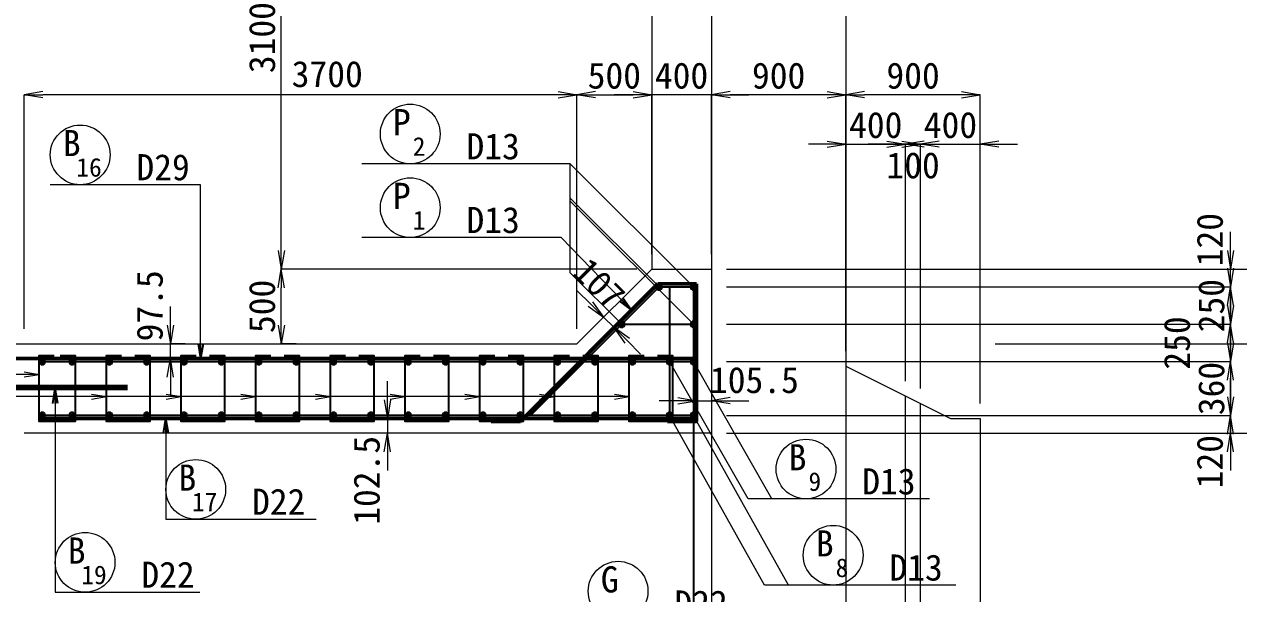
# Model space of a CAD drawing. Header units: millimetres. Extents: x 169470 to 758170, y -17820 to 11880.
# Drawn here: x 218084 to 226214, y -1091 to 2723 of the extents above; entities that cross this region are included whole.
import ezdxf
from ezdxf.enums import TextEntityAlignment as Align

# ---------------------------------------------------------------- set-up
doc = ezdxf.new("R2010")
doc.units = ezdxf.units.MM
doc.header["$LTSCALE"] = 50
doc.header["$PDSIZE"] = 300
doc.layers.get('Defpoints').update_dxf_attribs({"color": 151})
for name, color, linetype, lineweight in [('D-BGD', 7, 'Continuous', 13), ('D-STR', 1, 'Continuous', 50), ('D-STR-DIM', 7, 'Continuous', 13), ('D-STR-HTXT', 7, 'Continuous', 13), ('D-STR-STR2', 6, 'Continuous', 25), ('D-STR-STR3', 4, 'Continuous', 25), ('D-STR-TXT', 7, 'Continuous', 13)]:
    doc.layers.add(name, color=color, linetype=linetype, lineweight=lineweight)
doc.styles.add('MS ゴシック', font='MS Gothic.ttf')
doc.styles.add('YOKO_GOTHIC', font='MS Gothic.ttf')
doc.dimstyles.new('DIM-50', dxfattribs={"dimscale": 50, "dimtxt": 3.5, "dimasz": 2.5, "dimexe": 0, "dimexo": 2, "dimgap": 0.8, "dimtad": 1, "dimdec": 0, "dimzin": 1, "dimdsep": 46, "dimtxsty": 'MS ゴシック', "dimblk": 'OPEN', "dimcen": 0.1, "dimclrd": 256, "dimclre": 256, "dimclrt": 256, "dimaunit": 1, "dimadec": 3, "dimazin": 0, "dimtfac": 1, "dimtdec": 0, "dimtix": 1, "dimtmove": 2, "dimatfit": 3, "dimldrblk": 'OPEN', "dimfxl": 1, "dimlwd": -1, "dimlwe": -1, "dimarcsym": 2})
doc.dimstyles.new('S50', dxfattribs={"dimscale": 50, "dimtxt": 3.5, "dimasz": 2, "dimexe": 1, "dimexo": 1, "dimgap": 1, "dimtad": 1, "dimdec": 0, "dimzin": 1, "dimdsep": 46, "dimtxsty": 'YOKO_GOTHIC', "dimblk": 'OPEN', "dimcen": 0, "dimclrd": 256, "dimclre": 256, "dimclrt": 256, "dimaunit": 1, "dimadec": 3, "dimazin": 0, "dimtfac": 1, "dimtdec": 0, "dimtix": 1, "dimtmove": 2, "dimatfit": 3, "dimldrblk": 'OPEN', "dimfxl": 1, "dimlwd": -1, "dimlwe": -1, "dimarcsym": 0})

# ---------------------------------------------------------------- blocks, each defined once
blk = doc.blocks.new('0930-1')
at = {"layer": 'D-STR-STR2'}
for radius in [20, 10]:
    blk.add_circle((1654010.5, -311924.3), radius, dxfattribs=at)
blk = doc.blocks.new('_Open')
at = {"color": 0, "linetype": 'ByBlock', "lineweight": -2}
for p, q in [((-1, 0.167), (0, 0)), ((-1, -0.167), (0, 0)), ((0, 0), (-1, 0))]:
    blk.add_line(p, q, dxfattribs=at)
blk = doc.blocks.new('*D1431')
at = {"layer": 'D-STR-DIM', "transparency": 16777216}
for p, q in [((226158.7, 228.5), (226158.7, 353.5)), ((222783.7, 103.5), (226158.7, 103.5)), ((226158.7, -16.5), (226158.7, 103.5)), ((222783.7, -16.5), (226158.7, -16.5)), ((226158.7, -141.5), (226158.7, -266.5))]:
    blk.add_line(p, q, dxfattribs=at)
at = {"layer": 'Defpoints', "color": 0, "transparency": 16777216}
for p in [(222683.7, 103.5), (226158.7, 103.5), (222683.7, -16.5)]:
    blk.add_point(p, dxfattribs=at)
at = {"layer": 'D-STR-DIM', "transparency": 16777216, "xscale": 125, "yscale": 125, "zscale": 125}
for p, rotation in [((226158.7, 103.5), 270), ((226158.7, -16.5), 90)]:
    blk.add_blockref('_Open', p, dxfattribs=dict(at, rotation=rotation))
at = {"layer": 'D-STR-DIM', "transparency": 16777216, "insert": (226021.2, -206.4), "char_height": 175, "attachment_point": 5, "rotation": 90, "style": 'MS ゴシック'}
blk.add_mtext('120', dxfattribs=at)
blk = doc.blocks.new('*D1432')
at = {"layer": 'D-STR-DIM', "transparency": 16777216}
for p, q in [((226158.7, 588.5), (226158.7, 713.5)), ((222783.7, 463.5), (226158.7, 463.5)), ((226158.7, 463.5), (226158.7, 103.5)), ((222783.7, 103.5), (226158.7, 103.5)), ((226158.7, -21.5), (226158.7, -146.5))]:
    blk.add_line(p, q, dxfattribs=at)
at = {"layer": 'Defpoints', "color": 0, "transparency": 16777216}
for p in [(222683.7, 463.5), (222683.7, 103.5), (226158.7, 103.5)]:
    blk.add_point(p, dxfattribs=at)
at = {"layer": 'D-STR-DIM', "transparency": 16777216, "xscale": 125, "yscale": 125, "zscale": 125}
for p, rotation in [((226158.7, 463.5), 270), ((226158.7, 103.5), 90)]:
    blk.add_blockref('_Open', p, dxfattribs=dict(at, rotation=rotation))
at = {"layer": 'D-STR-DIM', "transparency": 16777216, "insert": (226031.2, 283.5), "char_height": 175, "attachment_point": 5, "rotation": 90, "style": 'MS ゴシック'}
blk.add_mtext('360', dxfattribs=at)
blk = doc.blocks.new('*D1433')
at = {"layer": 'D-STR-DIM', "transparency": 16777216}
for p, q in [((226158.7, 1208.5), (226158.7, 1333.5)), ((222783.7, 1083.5), (226158.7, 1083.5)), ((226158.7, 963.5), (226158.7, 1083.5)), ((222783.7, 963.5), (226158.7, 963.5)), ((226158.7, 838.5), (226158.7, 713.5))]:
    blk.add_line(p, q, dxfattribs=at)
at = {"layer": 'Defpoints', "color": 0, "transparency": 16777216}
for p in [(222683.7, 1083.5), (226158.7, 1083.5), (222683.7, 963.5)]:
    blk.add_point(p, dxfattribs=at)
at = {"layer": 'D-STR-DIM', "transparency": 16777216, "xscale": 125, "yscale": 125, "zscale": 125}
for p, rotation in [((226158.7, 1083.5), 270), ((226158.7, 963.5), 90)]:
    blk.add_blockref('_Open', p, dxfattribs=dict(at, rotation=rotation))
at = {"layer": 'D-STR-DIM', "transparency": 16777216, "insert": (226021.2, 1280.6), "char_height": 175, "attachment_point": 5, "rotation": 90, "style": 'MS ゴシック'}
blk.add_mtext('120', dxfattribs=at)
blk = doc.blocks.new('*D1434')
at = {"layer": 'D-STR-DIM', "transparency": 16777216}
for p, q in [((226158.7, 838.5), (226158.7, 963.5)), ((222783.7, 713.5), (226158.7, 713.5)), ((226158.7, 463.5), (226158.7, 713.5)), ((222783.7, 463.5), (226158.7, 463.5)), ((226158.7, 338.5), (226158.7, 213.5))]:
    blk.add_line(p, q, dxfattribs=at)
at = {"layer": 'Defpoints', "color": 0, "transparency": 16777216}
for p in [(222683.7, 713.5), (226158.7, 713.5), (222683.7, 463.5)]:
    blk.add_point(p, dxfattribs=at)
at = {"layer": 'D-STR-DIM', "transparency": 16777216, "xscale": 125, "yscale": 125, "zscale": 125}
for p, rotation in [((226158.7, 713.5), 270), ((226158.7, 463.5), 90)]:
    blk.add_blockref('_Open', p, dxfattribs=dict(at, rotation=rotation))
at = {"layer": 'D-STR-DIM', "transparency": 16777216, "insert": (225801.2, 588.5), "char_height": 175, "attachment_point": 5, "rotation": 90, "style": 'MS ゴシック'}
blk.add_mtext('250', dxfattribs=at)
blk = doc.blocks.new('*D1435')
at = {"layer": 'D-STR-DIM', "transparency": 16777216}
for p, q in [((226158.7, 1088.5), (226158.7, 1213.5)), ((222783.7, 963.5), (226158.7, 963.5)), ((226158.7, 713.5), (226158.7, 963.5)), ((222783.7, 713.5), (226158.7, 713.5)), ((226158.7, 588.5), (226158.7, 463.5))]:
    blk.add_line(p, q, dxfattribs=at)
at = {"layer": 'Defpoints', "color": 0, "transparency": 16777216}
for p in [(222683.7, 963.5), (226158.7, 963.5), (222683.7, 713.5)]:
    blk.add_point(p, dxfattribs=at)
at = {"layer": 'D-STR-DIM', "transparency": 16777216, "xscale": 125, "yscale": 125, "zscale": 125}
for p, rotation in [((226158.7, 963.5), 270), ((226158.7, 713.5), 90)]:
    blk.add_blockref('_Open', p, dxfattribs=dict(at, rotation=rotation))
at = {"layer": 'D-STR-DIM', "transparency": 16777216, "insert": (226031.2, 838.5), "char_height": 175, "attachment_point": 5, "rotation": 90, "style": 'MS ゴシック'}
blk.add_mtext('250', dxfattribs=at)
blk = doc.blocks.new('*D1436')
at = {"layer": 'D-STR-DIM', "transparency": 16777216}
for p, q in [((225333.7, 4883.5), (228058.7, 4883.5)), ((228058.7, -3191.5), (228058.7, 4758.5)), ((224583.7, -3316.5), (228058.7, -3316.5))]:
    blk.add_line(p, q, dxfattribs=at)
at = {"layer": 'Defpoints', "color": 0, "transparency": 16777216}
for p in [(225233.7, 4883.5), (228058.7, 4883.5), (224483.7, -3316.5)]:
    blk.add_point(p, dxfattribs=at)
at = {"layer": 'D-STR-DIM', "transparency": 16777216, "xscale": 125, "yscale": 125, "zscale": 125}
for p, rotation in [((228058.7, 4883.5), 90), ((228058.7, -3316.5), 270)]:
    blk.add_blockref('_Open', p, dxfattribs=dict(at, rotation=rotation))
at = {"layer": 'D-STR-DIM', "transparency": 16777216, "insert": (227931.2, 783.5), "char_height": 175, "attachment_point": 5, "rotation": 90, "style": 'MS ゴシック'}
blk.add_mtext('8200', dxfattribs=at)
blk = doc.blocks.new('*D1438')
at = {"layer": 'D-STR-DIM', "transparency": 16777216}
for p, q in [((225333.7, 4883.5), (227683.7, 4883.5)), ((227683.7, -2391.5), (227683.7, 4758.5)), ((224583.7, -2516.5), (227683.7, -2516.5))]:
    blk.add_line(p, q, dxfattribs=at)
at = {"layer": 'Defpoints', "color": 0, "transparency": 16777216}
for p in [(225233.7, 4883.5), (227683.7, 4883.5), (224483.7, -2516.5)]:
    blk.add_point(p, dxfattribs=at)
at = {"layer": 'D-STR-DIM', "transparency": 16777216, "xscale": 125, "yscale": 125, "zscale": 125}
for p, rotation in [((227683.7, 4883.5), 90), ((227683.7, -2516.5), 270)]:
    blk.add_blockref('_Open', p, dxfattribs=dict(at, rotation=rotation))
at = {"layer": 'D-STR-DIM', "transparency": 16777216, "insert": (227556.2, 1183.5), "char_height": 175, "attachment_point": 5, "rotation": 90, "style": 'MS ゴシック'}
blk.add_mtext('7400', dxfattribs=at)
blk = doc.blocks.new('*D1439')
at = {"layer": 'D-STR-DIM', "transparency": 16777216}
for p, q in [((224583.7, 583.5), (227308.7, 583.5)), ((227308.7, -2391.5), (227308.7, 458.5)), ((224583.7, -2516.5), (227308.7, -2516.5))]:
    blk.add_line(p, q, dxfattribs=at)
at = {"layer": 'Defpoints', "color": 0, "transparency": 16777216}
for p in [(224483.7, 583.5), (227308.7, 583.5), (224483.7, -2516.5)]:
    blk.add_point(p, dxfattribs=at)
at = {"layer": 'D-STR-DIM', "transparency": 16777216, "xscale": 125, "yscale": 125, "zscale": 125}
for p, rotation in [((227308.7, 583.5), 90), ((227308.7, -2516.5), 270)]:
    blk.add_blockref('_Open', p, dxfattribs=dict(at, rotation=rotation))
at = {"layer": 'D-STR-DIM', "transparency": 16777216, "insert": (227181.2, -966.5), "char_height": 175, "attachment_point": 5, "rotation": 90, "style": 'MS ゴシック'}
blk.add_mtext('3100', dxfattribs=at)
blk = doc.blocks.new('*D1440')
at = {"layer": 'D-STR-DIM', "transparency": 16777216}
for p, q in [((225333.7, 4183.5), (227308.7, 4183.5)), ((227308.7, 708.5), (227308.7, 4058.5)), ((224583.7, 583.5), (227308.7, 583.5))]:
    blk.add_line(p, q, dxfattribs=at)
at = {"layer": 'Defpoints', "color": 0, "transparency": 16777216}
for p in [(225233.7, 4183.5), (227308.7, 4183.5), (224483.7, 583.5)]:
    blk.add_point(p, dxfattribs=at)
at = {"layer": 'D-STR-DIM', "transparency": 16777216, "xscale": 125, "yscale": 125, "zscale": 125}
for p, rotation in [((227308.7, 4183.5), 90), ((227308.7, 583.5), 270)]:
    blk.add_blockref('_Open', p, dxfattribs=dict(at, rotation=rotation))
at = {"layer": 'D-STR-DIM', "transparency": 16777216, "insert": (227181.2, 2383.5), "char_height": 175, "attachment_point": 5, "rotation": 90, "style": 'MS ゴシック'}
blk.add_mtext('3600', dxfattribs=at)
blk = doc.blocks.new('*D1443')
at = {"layer": 'D-STR-DIM', "transparency": 16777216}
for p, q in [((223683.7, 3983.5), (226933.7, 3983.5)), ((226933.7, 3858.5), (226933.7, 708.5)), ((224583.7, 583.5), (226933.7, 583.5))]:
    blk.add_line(p, q, dxfattribs=at)
at = {"layer": 'Defpoints', "color": 0, "transparency": 16777216}
for p in [(223583.7, 3983.5), (224483.7, 583.5), (226933.7, 583.5)]:
    blk.add_point(p, dxfattribs=at)
at = {"layer": 'D-STR-DIM', "transparency": 16777216, "xscale": 125, "yscale": 125, "zscale": 125}
for p, rotation in [((226933.7, 3983.5), 90), ((226933.7, 583.5), 270)]:
    blk.add_blockref('_Open', p, dxfattribs=dict(at, rotation=rotation))
at = {"layer": 'D-STR-DIM', "transparency": 16777216, "insert": (226806.2, 2283.5), "char_height": 175, "attachment_point": 5, "rotation": 90, "style": 'MS ゴシック'}
blk.add_mtext('3400', dxfattribs=at)
blk = doc.blocks.new('*D1444')
at = {"layer": 'D-STR-DIM', "transparency": 16777216}
for p, q in [((222783.7, 1083.5), (226551.8, 1083.5)), ((226551.8, 108.5), (226551.8, 958.5)), ((222783.7, -16.5), (226551.8, -16.5))]:
    blk.add_line(p, q, dxfattribs=at)
at = {"layer": 'Defpoints', "color": 0, "transparency": 16777216}
for p in [(222683.7, 1083.5), (226551.8, 1083.5), (222683.7, -16.5)]:
    blk.add_point(p, dxfattribs=at)
at = {"layer": 'D-STR-DIM', "transparency": 16777216, "xscale": 125, "yscale": 125, "zscale": 125}
for p, rotation in [((226551.8, 1083.5), 90), ((226551.8, -16.5), 270)]:
    blk.add_blockref('_Open', p, dxfattribs=dict(at, rotation=rotation))
at = {"layer": 'D-STR-DIM', "transparency": 16777216, "insert": (226424.3, 533.5), "char_height": 175, "attachment_point": 5, "rotation": 90, "style": 'MS ゴシック'}
blk.add_mtext('1100', dxfattribs=at)
blk = doc.blocks.new('*D1445')
at = {"layer": 'D-STR-DIM', "transparency": 16777216}
for p, q in [((224433.7, 4183.5), (226551.8, 4183.5)), ((226551.8, 1208.5), (226551.8, 4058.5)), ((222783.7, 1083.5), (226551.8, 1083.5))]:
    blk.add_line(p, q, dxfattribs=at)
at = {"layer": 'Defpoints', "color": 0, "transparency": 16777216}
for p in [(224333.7, 4183.5), (226551.8, 4183.5), (222683.7, 1083.5)]:
    blk.add_point(p, dxfattribs=at)
at = {"layer": 'D-STR-DIM', "transparency": 16777216, "xscale": 125, "yscale": 125, "zscale": 125}
for p, rotation in [((226551.8, 4183.5), 90), ((226551.8, 1083.5), 270)]:
    blk.add_blockref('_Open', p, dxfattribs=dict(at, rotation=rotation))
at = {"layer": 'D-STR-DIM', "transparency": 16777216, "insert": (226424.3, 2633.5), "char_height": 175, "attachment_point": 5, "rotation": 90, "style": 'MS ゴシック'}
blk.add_mtext('3100', dxfattribs=at)
blk = doc.blocks.new('*D1446')
at = {"layer": 'D-STR-DIM', "transparency": 16777216}
for p, q in [((222783.7, -16.5), (226551.8, -16.5)), ((226551.8, -141.5), (226551.8, -2391.5)), ((224583.7, -2516.5), (226551.8, -2516.5))]:
    blk.add_line(p, q, dxfattribs=at)
at = {"layer": 'Defpoints', "color": 0, "transparency": 16777216}
for p in [(222683.7, -16.5), (224483.7, -2516.5), (226551.8, -2516.5)]:
    blk.add_point(p, dxfattribs=at)
at = {"layer": 'D-STR-DIM', "transparency": 16777216, "xscale": 125, "yscale": 125, "zscale": 125}
for p, rotation in [((226551.8, -16.5), 90), ((226551.8, -2516.5), 270)]:
    blk.add_blockref('_Open', p, dxfattribs=dict(at, rotation=rotation))
at = {"layer": 'D-STR-DIM', "transparency": 16777216, "insert": (226424.3, -1266.5), "char_height": 175, "attachment_point": 5, "rotation": 90, "style": 'MS ゴシック'}
blk.add_mtext('2500', dxfattribs=at)
blk = doc.blocks.new('*D1966')
at = {"layer": 'D-STR-DIM', "transparency": 16777216}
for p, q in [((223583.7, 533.5), (223583.7, 2250.7)), ((224358.7, 2250.7), (223708.7, 2250.7)), ((224483.7, 183.5), (224483.7, 2250.7))]:
    blk.add_line(p, q, dxfattribs=at)
at = {"layer": 'Defpoints', "color": 0, "transparency": 16777216}
for p in [(223583.7, 2250.7), (223583.7, 433.5), (224483.7, 83.5)]:
    blk.add_point(p, dxfattribs=at)
at = {"layer": 'D-STR-DIM', "transparency": 16777216, "xscale": 125, "yscale": 125, "zscale": 125, "rotation": 180}
blk.add_blockref('_Open', (223583.7, 2250.7), dxfattribs=at)
at = {"layer": 'D-STR-DIM', "transparency": 16777216, "xscale": 125, "yscale": 125, "zscale": 125}
blk.add_blockref('_Open', (224483.7, 2250.7), dxfattribs=at)
at = {"layer": 'D-STR-DIM', "transparency": 16777216, "insert": (224033.7, 2378.2), "char_height": 175, "attachment_point": 5, "style": 'MS ゴシック'}
blk.add_mtext('900', dxfattribs=at)
blk = doc.blocks.new('*D1967')
at = {"layer": 'D-STR-DIM', "transparency": 16777216}
for p, q in [((222683.7, 1183.5), (222683.7, 2250.7)), ((223458.7, 2250.7), (222808.7, 2250.7)), ((223583.7, 533.5), (223583.7, 2250.7))]:
    blk.add_line(p, q, dxfattribs=at)
at = {"layer": 'Defpoints', "color": 0, "transparency": 16777216}
for p in [(222683.7, 2250.7), (222683.7, 1083.5), (223583.7, 433.5)]:
    blk.add_point(p, dxfattribs=at)
at = {"layer": 'D-STR-DIM', "transparency": 16777216, "xscale": 125, "yscale": 125, "zscale": 125, "rotation": 180}
blk.add_blockref('_Open', (222683.7, 2250.7), dxfattribs=at)
at = {"layer": 'D-STR-DIM', "transparency": 16777216, "xscale": 125, "yscale": 125, "zscale": 125}
blk.add_blockref('_Open', (223583.7, 2250.7), dxfattribs=at)
at = {"layer": 'D-STR-DIM', "transparency": 16777216, "insert": (223133.7, 2378.2), "char_height": 175, "attachment_point": 5, "style": 'MS ゴシック'}
blk.add_mtext('900', dxfattribs=at)
blk = doc.blocks.new('*D1968')
at = {"layer": 'D-STR-DIM', "transparency": 16777216}
for p, q in [((222158.7, 2250.7), (222033.7, 2250.7)), ((222283.7, 1183.5), (222283.7, 2250.7)), ((222683.7, 2250.7), (222283.7, 2250.7)), ((222683.7, 1183.5), (222683.7, 2250.7)), ((222808.7, 2250.7), (222933.7, 2250.7))]:
    blk.add_line(p, q, dxfattribs=at)
at = {"layer": 'Defpoints', "color": 0, "transparency": 16777216}
for p in [(222283.7, 2250.7), (222283.7, 1083.5), (222683.7, 1083.5)]:
    blk.add_point(p, dxfattribs=at)
at = {"layer": 'D-STR-DIM', "transparency": 16777216, "xscale": 125, "yscale": 125, "zscale": 125}
blk.add_blockref('_Open', (222283.7, 2250.7), dxfattribs=at)
at = {"layer": 'D-STR-DIM', "transparency": 16777216, "xscale": 125, "yscale": 125, "zscale": 125, "rotation": 180}
blk.add_blockref('_Open', (222683.7, 2250.7), dxfattribs=at)
at = {"layer": 'D-STR-DIM', "transparency": 16777216, "insert": (222483.7, 2378.2), "char_height": 175, "attachment_point": 5, "style": 'MS ゴシック'}
blk.add_mtext('400', dxfattribs=at)
blk = doc.blocks.new('*D1459')
at = {"layer": 'D-STR-DIM', "transparency": 16777216}
for p, q in [((218083.4, 683.5), (218083.4, 2250.7)), ((221658.7, 2250.7), (218208.4, 2250.7)), ((221783.7, 683.5), (221783.7, 2250.7))]:
    blk.add_line(p, q, dxfattribs=at)
at = {"layer": 'Defpoints', "color": 0, "transparency": 16777216}
for p in [(218083.4, 2250.7), (218083.4, 583.5), (221783.7, 583.5)]:
    blk.add_point(p, dxfattribs=at)
at = {"layer": 'D-STR-DIM', "transparency": 16777216, "xscale": 125, "yscale": 125, "zscale": 125, "rotation": 180}
blk.add_blockref('_Open', (218083.4, 2250.7), dxfattribs=at)
at = {"layer": 'D-STR-DIM', "transparency": 16777216, "xscale": 125, "yscale": 125, "zscale": 125}
blk.add_blockref('_Open', (221783.7, 2250.7), dxfattribs=at)
at = {"layer": 'D-STR-DIM', "transparency": 16777216, "insert": (220111.8, 2388.2), "char_height": 175, "attachment_point": 5, "style": 'MS ゴシック'}
blk.add_mtext('3700', dxfattribs=at)
blk = doc.blocks.new('*D1460')
at = {"layer": 'D-STR-DIM', "transparency": 16777216}
for p, q in [((223458.7, 1919.8), (223333.7, 1919.8)), ((223583.7, 533.5), (223583.7, 1919.8)), ((223583.7, 1919.8), (223983.7, 1919.8)), ((223983.7, 333.5), (223983.7, 1919.8)), ((224108.7, 1919.8), (224233.7, 1919.8))]:
    blk.add_line(p, q, dxfattribs=at)
at = {"layer": 'Defpoints', "color": 0, "transparency": 16777216}
for p in [(223983.7, 1919.8), (223583.7, 433.5), (223983.7, 233.5)]:
    blk.add_point(p, dxfattribs=at)
at = {"layer": 'D-STR-DIM', "transparency": 16777216, "xscale": 125, "yscale": 125, "zscale": 125}
blk.add_blockref('_Open', (223583.7, 1919.8), dxfattribs=at)
at = {"layer": 'D-STR-DIM', "transparency": 16777216, "xscale": 125, "yscale": 125, "zscale": 125, "rotation": 180}
blk.add_blockref('_Open', (223983.7, 1919.8), dxfattribs=at)
at = {"layer": 'D-STR-DIM', "transparency": 16777216, "insert": (223783.7, 2047.3), "char_height": 175, "attachment_point": 5, "style": 'MS ゴシック'}
blk.add_mtext('400', dxfattribs=at)
blk = doc.blocks.new('*D1461')
at = {"layer": 'D-STR-DIM', "transparency": 16777216}
for p, q in [((223858.7, 1919.8), (223733.7, 1919.8)), ((223983.7, 333.5), (223983.7, 1919.8)), ((223983.7, 1919.8), (224083.7, 1919.8)), ((224083.7, 283.5), (224083.7, 1919.8)), ((224208.7, 1919.8), (224333.7, 1919.8))]:
    blk.add_line(p, q, dxfattribs=at)
at = {"layer": 'Defpoints', "color": 0, "transparency": 16777216}
for p in [(224083.7, 1919.8), (223983.7, 233.5), (224083.7, 183.5)]:
    blk.add_point(p, dxfattribs=at)
at = {"layer": 'D-STR-DIM', "transparency": 16777216, "xscale": 125, "yscale": 125, "zscale": 125}
blk.add_blockref('_Open', (223983.7, 1919.8), dxfattribs=at)
at = {"layer": 'D-STR-DIM', "transparency": 16777216, "xscale": 125, "yscale": 125, "zscale": 125, "rotation": 180}
blk.add_blockref('_Open', (224083.7, 1919.8), dxfattribs=at)
at = {"layer": 'D-STR-DIM', "transparency": 16777216, "insert": (224033.7, 1777.2), "char_height": 175, "attachment_point": 5, "style": 'MS ゴシック'}
blk.add_mtext('100', dxfattribs=at)
blk = doc.blocks.new('*D1462')
at = {"layer": 'D-STR-DIM', "transparency": 16777216}
for p, q in [((223958.7, 1919.8), (223833.7, 1919.8)), ((224083.7, 283.5), (224083.7, 1919.8)), ((224083.7, 1919.8), (224483.7, 1919.8)), ((224483.7, 183.5), (224483.7, 1919.8)), ((224608.7, 1919.8), (224733.7, 1919.8))]:
    blk.add_line(p, q, dxfattribs=at)
at = {"layer": 'Defpoints', "color": 0, "transparency": 16777216}
for p in [(224483.7, 1919.8), (224083.7, 183.5), (224483.7, 83.5)]:
    blk.add_point(p, dxfattribs=at)
at = {"layer": 'D-STR-DIM', "transparency": 16777216, "xscale": 125, "yscale": 125, "zscale": 125}
blk.add_blockref('_Open', (224083.7, 1919.8), dxfattribs=at)
at = {"layer": 'D-STR-DIM', "transparency": 16777216, "xscale": 125, "yscale": 125, "zscale": 125, "rotation": 180}
blk.add_blockref('_Open', (224483.7, 1919.8), dxfattribs=at)
at = {"layer": 'D-STR-DIM', "transparency": 16777216, "insert": (224283.7, 2047.3), "char_height": 175, "attachment_point": 5, "style": 'MS ゴシック'}
blk.add_mtext('400', dxfattribs=at)
blk = doc.blocks.new('*D1969')
at = {"layer": 'D-STR-DIM', "transparency": 16777216}
for p, q in [((222183.7, 1083.5), (219803.7, 1083.5)), ((219803.7, 708.5), (219803.7, 958.5)), ((219903.7, 583.5), (219803.7, 583.5))]:
    blk.add_line(p, q, dxfattribs=at)
at = {"layer": 'Defpoints', "color": 0, "transparency": 16777216}
for p in [(219803.7, 1083.5), (222283.7, 1083.5), (219803.7, 583.5)]:
    blk.add_point(p, dxfattribs=at)
at = {"layer": 'D-STR-DIM', "transparency": 16777216, "xscale": 125, "yscale": 125, "zscale": 125}
for p, rotation in [((219803.7, 1083.5), 90), ((219803.7, 583.5), 270)]:
    blk.add_blockref('_Open', p, dxfattribs=dict(at, rotation=rotation))
at = {"layer": 'D-STR-DIM', "transparency": 16777216, "insert": (219676.2, 833.5), "char_height": 175, "attachment_point": 5, "rotation": 90, "style": 'MS ゴシック'}
blk.add_mtext('500', dxfattribs=at)
blk = doc.blocks.new('*D1970')
at = {"layer": 'D-STR-DIM', "transparency": 16777216}
for p, q in [((221033.7, 4183.5), (219803.7, 4183.5)), ((219803.7, 1208.5), (219803.7, 4058.5)), ((222183.7, 1083.5), (219803.7, 1083.5))]:
    blk.add_line(p, q, dxfattribs=at)
at = {"layer": 'Defpoints', "color": 0, "transparency": 16777216}
for p in [(219803.7, 4183.5), (221133.7, 4183.5), (222283.7, 1083.5)]:
    blk.add_point(p, dxfattribs=at)
at = {"layer": 'D-STR-DIM', "transparency": 16777216, "xscale": 125, "yscale": 125, "zscale": 125}
for p, rotation in [((219803.7, 4183.5), 90), ((219803.7, 1083.5), 270)]:
    blk.add_blockref('_Open', p, dxfattribs=dict(at, rotation=rotation))
at = {"layer": 'D-STR-DIM', "transparency": 16777216, "insert": (219676.2, 2633.5), "char_height": 175, "attachment_point": 5, "rotation": 90, "style": 'MS ゴシック'}
blk.add_mtext('3100', dxfattribs=at)
blk = doc.blocks.new('*D1971')
at = {"layer": 'D-STR-DIM', "transparency": 16777216}
for p, q in [((221783.7, 683.5), (221783.7, 2250.7)), ((221908.7, 2250.7), (222158.7, 2250.7)), ((222283.7, 1183.5), (222283.7, 2250.7))]:
    blk.add_line(p, q, dxfattribs=at)
at = {"layer": 'Defpoints', "color": 0, "transparency": 16777216}
for p in [(222283.7, 2250.7), (222283.7, 1083.5), (221783.7, 583.5)]:
    blk.add_point(p, dxfattribs=at)
at = {"layer": 'D-STR-DIM', "transparency": 16777216, "xscale": 125, "yscale": 125, "zscale": 125, "rotation": 180}
blk.add_blockref('_Open', (221783.7, 2250.7), dxfattribs=at)
at = {"layer": 'D-STR-DIM', "transparency": 16777216, "xscale": 125, "yscale": 125, "zscale": 125}
blk.add_blockref('_Open', (222283.7, 2250.7), dxfattribs=at)
at = {"layer": 'D-STR-DIM', "transparency": 16777216, "insert": (222033.7, 2378.2), "char_height": 175, "attachment_point": 5, "style": 'MS ゴシック'}
blk.add_mtext('500', dxfattribs=at)
blk = doc.blocks.new('*D1972')
at = {"layer": 'D-STR-DIM', "transparency": 16777216}
for p, q in [((221873.7, 850.3), (221785.3, 938.7)), ((222032.8, 832.6), (221962.1, 761.9)), ((221962.1, 761.9), (222032.8, 691.2)), ((222103.5, 761.9), (222032.8, 691.2)), ((222121.2, 602.8), (222209.6, 514.4))]:
    blk.add_line(p, q, dxfattribs=at)
at = {"layer": 'Defpoints', "color": 0, "transparency": 16777216}
for p in [(221962.1, 761.9), (222032.8, 691.2), (222032.8, 691.2)]:
    blk.add_point(p, dxfattribs=at)
at = {"layer": 'D-STR-DIM', "transparency": 16777216, "xscale": 125, "yscale": 125, "zscale": 125}
for p, rotation in [((221962.1, 761.9), 315.0000000000006), ((222032.8, 691.2), 135.0000000000006)]:
    blk.add_blockref('_Open', p, dxfattribs=dict(at, rotation=rotation))
at = {"layer": 'D-STR-DIM', "transparency": 16777216, "insert": (221932.7, 985.8), "char_height": 175, "attachment_point": 5, "rotation": 315, "style": 'MS ゴシック'}
blk.add_mtext('107', dxfattribs=at)
blk = doc.blocks.new('*D1463')
at = {"layer": 'D-STR-DIM', "transparency": 16777216}
for p, q in [((222583.7, 301.8), (222583.7, 201.8)), ((222683.7, 301.8), (222683.7, 201.8)), ((222458.7, 201.8), (222333.7, 201.8)), ((222583.7, 201.8), (222683.7, 201.8)), ((222808.7, 201.8), (222933.7, 201.8))]:
    blk.add_line(p, q, dxfattribs=at)
at = {"layer": 'Defpoints', "color": 0, "transparency": 16777216}
for p in [(222583.7, 201.8), (222683.7, 201.8), (222683.7, 201.8)]:
    blk.add_point(p, dxfattribs=at)
at = {"layer": 'D-STR-DIM', "transparency": 16777216, "xscale": 125, "yscale": 125, "zscale": 125}
blk.add_blockref('_Open', (222583.7, 201.8), dxfattribs=at)
at = {"layer": 'D-STR-DIM', "transparency": 16777216, "xscale": 125, "yscale": 125, "zscale": 125, "rotation": 180}
blk.add_blockref('_Open', (222683.7, 201.8), dxfattribs=at)
at = {"layer": 'D-STR-DIM', "transparency": 16777216, "insert": (222971.5, 339.3), "char_height": 175, "attachment_point": 5, "style": 'MS ゴシック'}
blk.add_mtext('105.5', dxfattribs=at)
blk = doc.blocks.new('*D1464')
at = {"layer": 'D-STR-DIM', "transparency": 16777216}
for p, q in [((219061.7, 708.5), (219061.7, 833.5)), ((219161.7, 583.5), (219061.7, 583.5)), ((219061.7, 483.5), (219061.7, 583.5)), ((219161.7, 483.5), (219061.7, 483.5)), ((219061.7, 358.5), (219061.7, 233.5))]:
    blk.add_line(p, q, dxfattribs=at)
at = {"layer": 'Defpoints', "color": 0, "transparency": 16777216}
for p in [(219061.7, 583.5), (219061.7, 583.5), (219061.7, 483.5)]:
    blk.add_point(p, dxfattribs=at)
at = {"layer": 'D-STR-DIM', "transparency": 16777216, "xscale": 125, "yscale": 125, "zscale": 125}
for p, rotation in [((219061.7, 583.5), 270), ((219061.7, 483.5), 90)]:
    blk.add_blockref('_Open', p, dxfattribs=dict(at, rotation=rotation))
at = {"layer": 'D-STR-DIM', "transparency": 16777216, "insert": (218924.2, 837.3), "char_height": 175, "attachment_point": 5, "rotation": 90, "style": 'MS ゴシック'}
blk.add_mtext('97.5', dxfattribs=at)
blk = doc.blocks.new('*D1973')
at = {"layer": 'D-STR-DIM', "transparency": 16777216}
for p, q in [((220514.2, 208.5), (220514.2, 333.5)), ((220614.2, 83.5), (220514.2, 83.5)), ((220514.2, 83.5), (220514.2, -16.5)), ((220614.2, -16.5), (220514.2, -16.5)), ((220514.2, -141.5), (220514.2, -266.5))]:
    blk.add_line(p, q, dxfattribs=at)
at = {"layer": 'Defpoints', "color": 0, "transparency": 16777216}
for p in [(220514.2, 83.5), (220514.2, -16.5), (220514.2, -16.5)]:
    blk.add_point(p, dxfattribs=at)
at = {"layer": 'D-STR-DIM', "transparency": 16777216, "xscale": 125, "yscale": 125, "zscale": 125}
for p, rotation in [((220514.2, 83.5), 270), ((220514.2, -16.5), 90)]:
    blk.add_blockref('_Open', p, dxfattribs=dict(at, rotation=rotation))
at = {"layer": 'D-STR-DIM', "transparency": 16777216, "insert": (220376.7, -331.6), "char_height": 175, "attachment_point": 5, "rotation": 90, "style": 'MS ゴシック'}
blk.add_mtext('102.5', dxfattribs=at)

msp = doc.modelspace()

# ---------------------------------------------------------------- linework, layer by layer
at = {"layer": 'D-BGD'}
for p, q in [((222283.73, 4183.49), (222283.73, 1083.49)), ((222683.73, 4183.49), (222683.73, -2916.51)), ((223583.73, 4183.49), (223583.73, -2916.51)), ((222283.73, 1083.49), (221783.73, 583.49)), ((222283.73, 1083.49), (222683.73, 1083.49)), ((217583.44, 583.49), (221783.73, 583.49)), ((223583.73, 583.49), (223583.73, -2916.51)), ((223583.73, 433.49), (224283.73, 83.49)), ((223983.73, -2516.51), (223983.73, 233.49)), ((224083.73, -2516.51), (224083.73, 183.49)), ((224283.73, 83.49), (224483.73, 83.49)), ((224483.73, 83.49), (224483.73, -3316.51)), ((222683.73, -16.51), (218083.44, -16.51))]:
    msp.add_line(p, q, dxfattribs=at)
at = {"layer": 'D-STR'}
for p, q in [((221405.15, 63.49), (222325.15, 983.49)), ((222325.15, 983.49), (222583.73, 983.49)), ((222583.73, 983.49), (222583.73, 63.49)), ((222563.73, 483.49), (217703.44, 483.49)), ((217703.44, 283.49), (218773.44, 283.49)), ((222563.73, 83.49), (218183.44, 83.49)), ((221405.15, 63.49), (221210.15, 63.49)), ((222583.73, 63.49), (222388.73, 63.49))]:
    msp.add_line(p, q, dxfattribs=at)
at = {"layer": 'D-STR-HTXT'}
for p, q in [((221739.1, 1788.12), (220342.82, 1788.12)), ((221739.1, 1057.83), (221739.1, 1788.12)), ((222563.73, 963.49), (221739.1, 1788.12)), ((219264.31, 1648.26), (218257.75, 1648.26)), ((222333.44, 963.49), (221739.1, 1557.83)), ((222563.73, 713.49), (221739.1, 1538.12)), ((221677.2, 1294.51), (220342.82, 1294.51)), ((222083.44, 713.49), (221739.1, 1057.83)), ((222928.58, -456), (222403.73, 463.49)), ((223088.58, -456), (222563.73, 463.49)), ((218183.73, 377.58), (217416.65, 377.58)), ((222133.73, 229.02), (217258.83, 229.02)), ((223038.68, -1033.03), (222403.73, 103.49)), ((223198.68, -1033.03), (222563.73, 103.49)), ((224144.29, -456), (222928.58, -456)), ((219031.58, -592.17), (220038.14, -592.17)), ((224319.81, -1033.03), (223038.68, -1033.03))]:
    msp.add_line(p, q, dxfattribs=at)
for centre in [(220667.31, 1988.12), (218457.75, 1848.26), (220667.31, 1494.51), (219231.58, -392.17), (223498.66, -833.03), (218490.74, -880.82), (222059.03, -1073.87)]:
    msp.add_circle(centre, 200, dxfattribs=at)
at = {"layer": 'D-STR-HTXT', "color": 4}
msp.add_circle((223316.73, -256), 200, dxfattribs=at)
at = {"layer": 'D-STR-STR3'}
for points in [[(218323.73, 503.49), (218423.73, 503.49), (218423.73, 63.49), (218183.73, 63.49), (218183.73, 503.49), (218283.73, 503.49)], [(218823.73, 503.49), (218923.73, 503.49), (218923.73, 63.49), (218633.73, 63.49), (218633.73, 503.49), (218733.73, 503.49)], [(219323.73, 503.49), (219423.73, 503.49), (219423.73, 63.49), (219133.73, 63.49), (219133.73, 503.49), (219233.73, 503.49)], [(219823.73, 503.49), (219923.73, 503.49), (219923.73, 63.49), (219633.73, 63.49), (219633.73, 503.49), (219733.73, 503.49)], [(220323.73, 503.49), (220423.73, 503.49), (220423.73, 63.49), (220133.73, 63.49), (220133.73, 503.49), (220233.73, 503.49)], [(220823.73, 503.49), (220923.73, 503.49), (220923.73, 63.49), (220633.73, 63.49), (220633.73, 503.49), (220733.73, 503.49)], [(221323.73, 503.49), (221423.73, 503.49), (221423.73, 63.49), (221133.73, 63.49), (221133.73, 503.49), (221233.73, 503.49)], [(221823.73, 503.49), (221923.73, 503.49), (221923.73, 63.49), (221633.73, 63.49), (221633.73, 503.49), (221733.73, 503.49)], [(222323.73, 503.49), (222423.73, 503.49), (222423.73, 63.49), (222133.73, 63.49), (222133.73, 503.49), (222233.73, 503.49)]]:
    msp.add_lwpolyline(points, dxfattribs=at)
at = {"layer": 'Defpoints'}
for p, q in [((222333.44, 963.49), (221473.44, 103.49)), ((222333.44, 963.49), (222563.73, 963.49)), ((222403.73, 963.49), (222403.73, 103.49)), ((222563.73, 963.49), (222563.73, -3166.51)), ((222083.44, 713.49), (222563.73, 713.49)), ((218183.73, 463.49), (222563.73, 463.49)), ((217703.44, 303.49), (218773.44, 303.49)), ((222563.73, 103.49), (218183.73, 103.49))]:
    msp.add_line(p, q, dxfattribs=at)

# ---------------------------------------------------------------- block references
at = {"layer": 'D-STR-HTXT', "xscale": -100, "yscale": 100, "zscale": 100, "rotation": 180}
for p in [(218183.73, 377.58), (218633.73, 229.02), (219133.73, 229.02), (219633.73, 229.02), (220133.73, 229.02), (220633.73, 229.02), (221133.73, 229.02), (221633.73, 229.02), (222133.73, 229.02)]:
    msp.add_blockref('_Open', p, dxfattribs=at)
at = {"layer": 'D-STR-STR2', "xscale": -1, "rotation": 180}
for p in [(-1431677.04, -310960.81), (-1431446.75, -310960.81), (-1431927.04, -311210.81), (-1431446.75, -311210.81), (-1435807.04, -311460.81), (-1435606.75, -311460.81), (-1435356.75, -311460.81), (-1435106.75, -311460.81), (-1434856.75, -311460.81), (-1434606.75, -311460.81), (-1434356.75, -311460.81), (-1434106.75, -311460.81), (-1433856.75, -311460.81), (-1433606.75, -311460.81), (-1433356.75, -311460.81), (-1433106.75, -311460.81), (-1432856.75, -311460.81), (-1432606.75, -311460.81), (-1432356.75, -311460.81), (-1432106.75, -311460.81), (-1431856.75, -311460.81), (-1431606.75, -311460.81), (-1431446.75, -311460.81), (-1435807.04, -311820.81), (-1435606.75, -311820.81), (-1435356.75, -311820.81), (-1435106.75, -311820.81), (-1434856.75, -311820.81), (-1434606.75, -311820.81), (-1434356.75, -311820.81), (-1434106.75, -311820.81), (-1433856.75, -311820.81), (-1433606.75, -311820.81), (-1433356.75, -311820.81), (-1433106.75, -311820.81), (-1432856.75, -311820.81), (-1432606.75, -311820.81), (-1432356.75, -311820.81), (-1432106.75, -311820.81), (-1431856.75, -311820.81), (-1431606.75, -311820.81), (-1431446.75, -311820.81)]:
    msp.add_blockref('0930-1', p, dxfattribs=at)

# ---------------------------------------------------------------- texts
at = {"layer": 'D-STR-TXT', "style": 'YOKO_GOTHIC'}
for s, height, p in [('P', 175, (220611.03, 1979.81)), ('B', 175, (218401.48, 1839.95)), ('2', 125, (220726.69, 1842)), ('16', 125, (218517.14, 1702.14)), ('P', 175, (220611.03, 1486.19)), ('1', 125, (220726.69, 1348.39)), ('B', 175, (219175.31, -400.48)), ('17', 125, (219290.97, -538.29)), ('B', 175, (218434.47, -889.13)), ('B', 175, (223442.38, -841.34)), ('8', 125, (223558.04, -979.15)), ('19', 125, (218550.13, -1026.94)), ('G', 175, (222002.76, -1082.19))]:
    msp.add_text(s, height=height, dxfattribs=at).set_placement(p, align=Align.CENTER)
for s, p in [('D13', (221043.83, 1818.12)), ('D29', (218834.27, 1678.26)), ('D13', (221043.83, 1324.51)), ('D22', (219608.1, -562.17)), ('D22', (218867.27, -1050.82)), ('D13', (223875.18, -1003.03)), ('D22', (222435.55, -1243.87))]:
    msp.add_text(s, height=175, dxfattribs=at).set_placement(p)
at = {"layer": 'D-STR-TXT', "color": 4, "style": 'YOKO_GOTHIC'}
for s, height, p in [('B', 175, (223260.46, -264.32)), ('9', 125, (223376.12, -402.12))]:
    msp.add_text(s, height=height, dxfattribs=at).set_placement(p, align=Align.CENTER)
msp.add_text('D13', height=175, dxfattribs=at).set_placement((223693.26, -426))

# ---------------------------------------------------------------- dimensions: what is measured, and where the dimension line sits
at = {"layer": 'D-STR-DIM'}
for base, p1, p2, picture, middle in [((228058.73, 4883.49), (224483.73, -3316.51), (225233.73, 4883.49), '*D1436', (227931.23, 783.49)), ((227683.73, 4883.49), (224483.73, -2516.51), (225233.73, 4883.49), '*D1438', (227556.23, 1183.49)), ((219803.65, 4183.49), (222283.73, 1083.49), (221133.73, 4183.49), '*D1970', (219676.15, 2633.49)), ((226551.81, 4183.49), (222683.73, 1083.49), (224333.73, 4183.49), '*D1445', (226424.31, 2633.49)), ((227308.73, 4183.49), (224483.73, 583.49), (225233.73, 4183.49), '*D1440', (227181.23, 2383.49)), ((226933.73, 583.49), (223583.73, 3983.49), (224483.73, 583.49), '*D1443', (226806.23, 2283.49)), ((226158.73, 963.49), (222683.73, 713.49), (222683.73, 963.49), '*D1435', (226031.23, 838.49)), ((219803.65, 1083.49), (219803.65, 583.49), (222283.73, 1083.49), '*D1969', (219676.15, 833.49)), ((226551.81, 1083.49), (222683.73, -16.51), (222683.73, 1083.49), '*D1444', (226424.31, 533.49)), ((226158.73, 103.49), (222683.73, 463.49), (222683.73, 103.49), '*D1432', (226031.23, 283.49)), ((227308.73, 583.49), (224483.73, -2516.51), (224483.73, 583.49), '*D1439', (227181.23, -966.51)), ((226551.81, -2516.51), (222683.73, -16.51), (224483.73, -2516.51), '*D1446', (226424.31, -1266.51))]:
    dim = msp.add_linear_dim(base=base, p1=p1, p2=p2, angle=90, dimstyle='DIM-50', dxfattribs=at)
    dim.commit()
    dim.dimension.update_dxf_attribs({"geometry": picture, "text_midpoint": middle})
for base, p1, p2, picture, middle in [((218083.44, 2250.73), (221783.73, 583.49), (218083.44, 583.49), '*D1459', (220111.84, 2388.23)), ((224083.73, 1919.78), (223983.73, 233.49), (224083.73, 183.49), '*D1461', (224033.73, 1777.19))]:
    dim = msp.add_linear_dim(base=base, p1=p1, p2=p2, dimstyle='DIM-50', dxfattribs=at)
    dim.commit()
    dim.dimension.update_dxf_attribs({"geometry": picture, "text_midpoint": middle, "dimtype": 160})
for base, p1, p2, picture, middle in [((222283.73, 2250.73), (221783.73, 583.49), (222283.73, 1083.49), '*D1971', (222033.73, 2378.23)), ((222283.73, 2250.73), (222683.73, 1083.49), (222283.73, 1083.49), '*D1968', (222483.73, 2378.23)), ((222683.73, 2250.73), (223583.73, 433.49), (222683.73, 1083.49), '*D1967', (223133.73, 2378.23)), ((223583.73, 2250.73), (224483.73, 83.49), (223583.73, 433.49), '*D1966', (224033.73, 2378.23)), ((223983.73, 1919.78), (223583.73, 433.49), (223983.73, 233.49), '*D1460', (223783.73, 2047.28)), ((224483.73, 1919.78), (224083.73, 183.49), (224483.73, 83.49), '*D1462', (224283.73, 2047.28))]:
    dim = msp.add_linear_dim(base=base, p1=p1, p2=p2, dimstyle='DIM-50', dxfattribs=at)
    dim.commit()
    dim.dimension.update_dxf_attribs({"geometry": picture, "text_midpoint": middle})
for base, p1, p2, picture, middle in [((226158.73, 1083.49), (222683.73, 963.49), (222683.73, 1083.49), '*D1433', (226021.23, 1280.64)), ((226158.73, 713.49), (222683.73, 463.49), (222683.73, 713.49), '*D1434', (225801.23, 588.49)), ((226158.73, 103.49), (222683.73, -16.51), (222683.73, 103.49), '*D1431', (226021.23, -206.44))]:
    dim = msp.add_linear_dim(base=base, p1=p1, p2=p2, angle=90, dimstyle='DIM-50', dxfattribs=at)
    dim.commit()
    dim.dimension.update_dxf_attribs({"geometry": picture, "text_midpoint": middle, "dimtype": 160})
for base, p1, p2, angle, text, picture, middle in [((222032.83, 691.17), (221962.12, 761.88), (222032.83, 691.17), 315, '107', '*D1972', (221932.66, 985.79)), ((219061.65, 583.49), (219061.65, 483.49), (219061.65, 583.49), 90, '97.5', '*D1464', (218924.15, 837.31)), ((220514.25, -16.51), (220514.25, 83.49), (220514.25, -16.51), 90, '102.5', '*D1973', (220376.75, -331.58))]:
    dim = msp.add_linear_dim(base=base, p1=p1, p2=p2, angle=angle, text=text, dimstyle='DIM-50', dxfattribs=at)
    dim.commit()
    dim.dimension.update_dxf_attribs({"geometry": picture, "text_midpoint": middle, "dimtype": 160})
dim = msp.add_linear_dim(base=(222683.73, 201.83), p1=(222583.73, 201.83), p2=(222683.73, 201.83), text='105.5', dimstyle='DIM-50', dxfattribs=at)
dim.commit()
dim.dimension.update_dxf_attribs({"geometry": '*D1463', "text_midpoint": (222971.49, 339.33), "dimtype": 160})

# ---------------------------------------------------------------- leaders
at = {"layer": 'D-STR-HTXT'}
for points in [[(219264.31, 483.49), (219264.31, 1648.26)], [(222149.24, 807.58), (221677.2, 1294.51)], [(218290.74, 283.49), (218290.74, -1080.82), (219258.22, -1080.82)], [(219031.58, 83.49), (219031.58, -592.17)]]:
    msp.add_leader(points, dimstyle='S50', dxfattribs=at)

doc.saveas('drawing.dxf')
